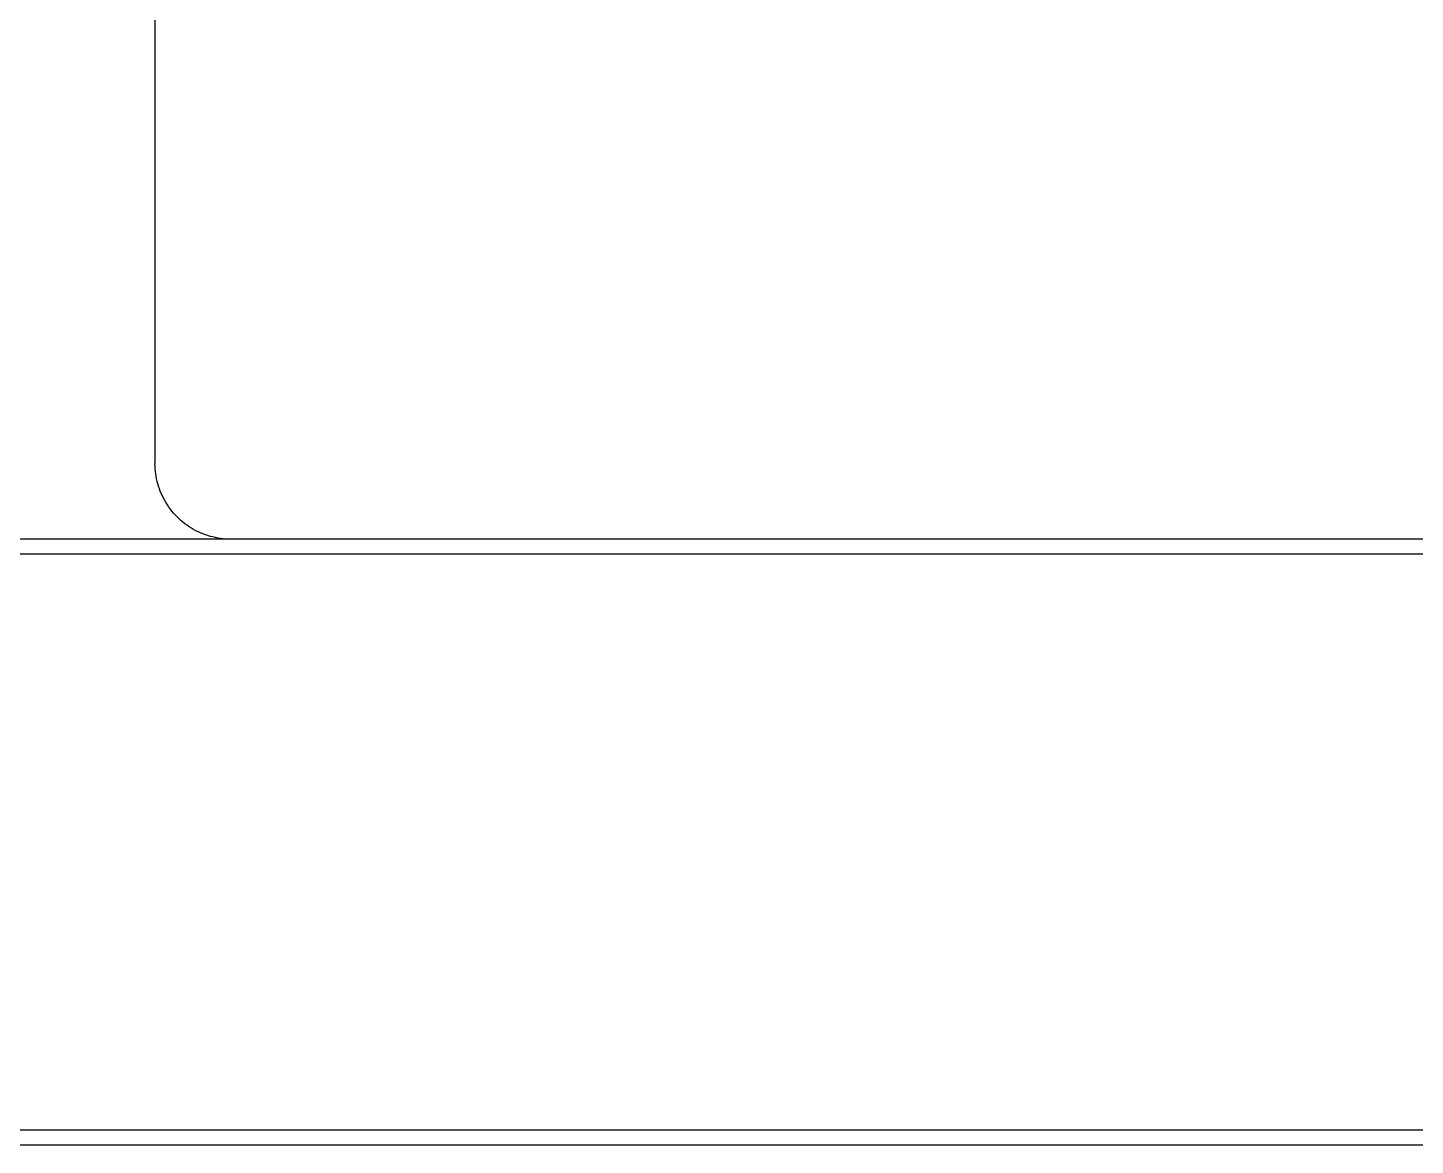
# Model space of a CAD drawing. Header units: millimetres. Extents: x -573 to 3430, y 0 to 3769.
# Drawn here: x 166.66 to 184.98, y 425.97 to 440.72 of the extents above; entities that cross this region are included whole.
import ezdxf

# ---------------------------------------------------------------- set-up
doc = ezdxf.new("R2010")
doc.units = ezdxf.units.MM
doc.layers.add('01 Basic thick', color=7, linetype='Continuous', lineweight=35)

msp = doc.modelspace()

# ---------------------------------------------------------------- linework, layer by layer
at = {"layer": '01 Basic thick', "lineweight": -3}
for p, q in [((168.339, 483.972, -368.054), (168.339, 434.972, -368.054)), ((168.34, 434.938, -368.054), (168.339, 434.972, -368.054)), ((168.341, 434.904, -368.054), (168.34, 434.938, -368.054)), ((168.344, 434.87, -368.054), (168.341, 434.904, -368.054)), ((168.348, 434.836, -368.054), (168.344, 434.87, -368.054)), ((168.354, 434.802, -368.054), (168.348, 434.836, -368.054)), ((168.36, 434.769, -368.054), (168.354, 434.802, -368.054)), ((168.367, 434.735, -368.054), (168.36, 434.769, -368.054)), ((168.376, 434.702, -368.054), (168.367, 434.735, -368.054)), ((168.386, 434.67, -368.054), (168.376, 434.702, -368.054)), ((168.397, 434.637, -368.054), (168.386, 434.67, -368.054)), ((168.409, 434.605, -368.054), (168.397, 434.637, -368.054)), ((168.422, 434.574, -368.054), (168.409, 434.605, -368.054)), ((168.436, 434.543, -368.054), (168.422, 434.574, -368.054)), ((168.451, 434.512, -368.054), (168.436, 434.543, -368.054)), ((168.467, 434.482, -368.054), (168.451, 434.512, -368.054)), ((168.485, 434.453, -368.054), (168.467, 434.482, -368.054)), ((168.503, 434.424, -368.054), (168.485, 434.453, -368.054)), ((168.522, 434.395, -368.054), (168.503, 434.424, -368.054)), ((168.542, 434.368, -368.054), (168.522, 434.395, -368.054)), ((168.563, 434.341, -368.054), (168.542, 434.368, -368.054)), ((168.585, 434.315, -368.054), (168.563, 434.341, -368.054)), ((168.608, 434.29, -368.054), (168.585, 434.315, -368.054)), ((168.632, 434.265, -368.054), (168.608, 434.29, -368.054)), ((168.656, 434.241, -368.054), (168.632, 434.265, -368.054)), ((168.682, 434.218, -368.054), (168.656, 434.241, -368.054)), ((168.708, 434.196, -368.054), (168.682, 434.218, -368.054)), ((168.735, 434.175, -368.054), (168.708, 434.196, -368.054)), ((168.762, 434.155, -368.054), (168.735, 434.175, -368.054)), ((168.791, 434.136, -368.054), (168.762, 434.155, -368.054)), ((168.819, 434.118, -368.054), (168.791, 434.136, -368.054)), ((168.849, 434.101, -368.054), (168.819, 434.118, -368.054)), ((168.879, 434.084, -368.054), (168.849, 434.101, -368.054)), ((168.91, 434.069, -368.054), (168.879, 434.084, -368.054)), ((168.941, 434.055, -368.054), (168.91, 434.069, -368.054)), ((168.972, 434.042, -368.054), (168.941, 434.055, -368.054)), ((169.004, 434.03, -368.054), (168.972, 434.042, -368.054)), ((169.036, 434.019, -368.054), (169.004, 434.03, -368.054)), ((169.069, 434.009, -368.054), (169.036, 434.019, -368.054)), ((169.102, 434.001, -368.054), (169.069, 434.009, -368.054)), ((169.136, 433.993, -368.054), (169.102, 434.001, -368.054)), ((538.339, 433.972, -368.054), (158.339, 433.972, -368.054)), ((169.169, 433.987, -368.054), (169.136, 433.993, -368.054)), ((169.203, 433.981, -368.054), (169.169, 433.987, -368.054)), ((169.237, 433.977, -368.054), (169.203, 433.981, -368.054)), ((169.271, 433.974, -368.054), (169.237, 433.977, -368.054)), ((169.305, 433.973, -368.054), (169.271, 433.974, -368.054)), ((169.339, 433.972, -368.054), (169.305, 433.973, -368.054)), ((538.339, 433.772, -368.054), (158.339, 433.772, -368.054)), ((538.339, 426.172, -368.054), (158.339, 426.172, -368.054)), ((538.339, 425.972, -368.054), (158.339, 425.972, -368.054))]:
    msp.add_line(p, q, dxfattribs=at)

doc.saveas('drawing.dxf')
